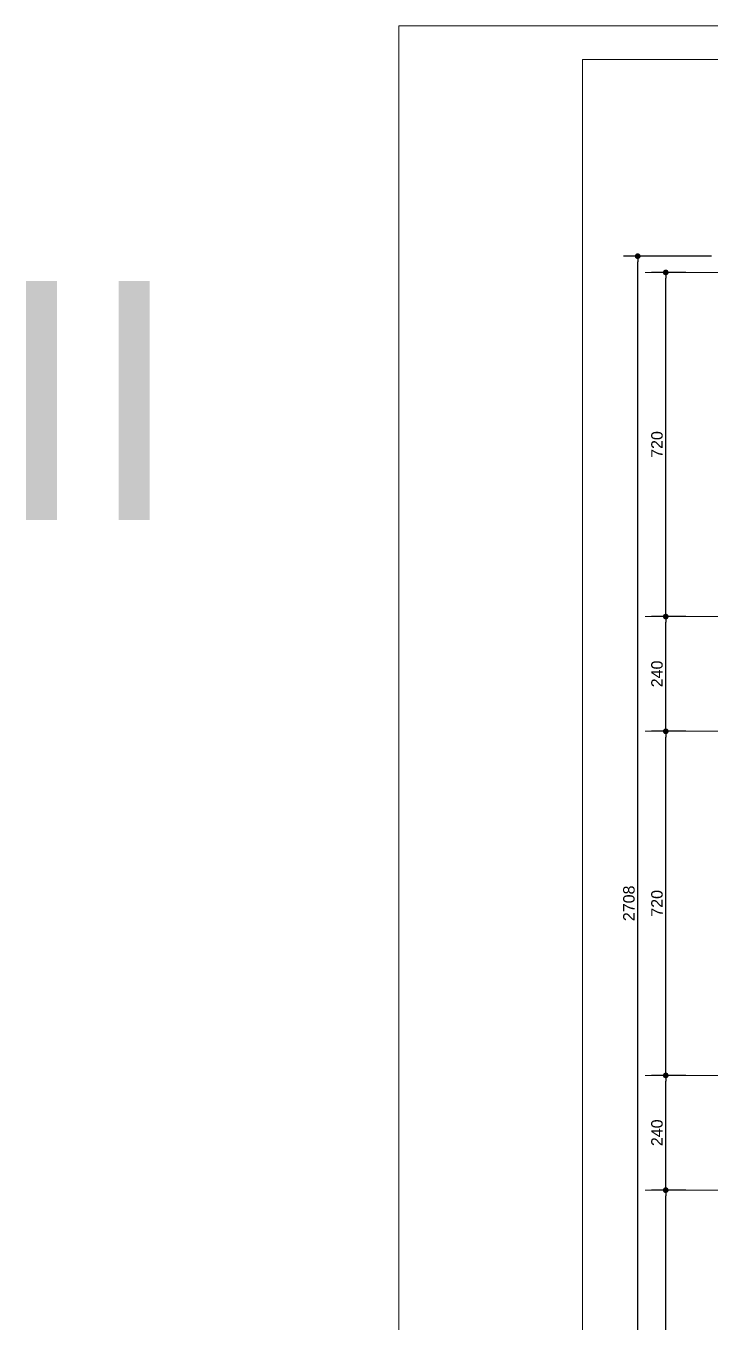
# Model space of a CAD drawing. Header units: millimetres. Extents: x 54 to 8480, y -22812 to 17434.
# Drawn here: x 137 to 1569, y -3337 to -626 of the extents above; entities that cross this region are included whole.
import ezdxf

# ---------------------------------------------------------------- set-up
doc = ezdxf.new("R2010")
doc.units = ezdxf.units.MM
doc.linetypes.add('ACAD_ISO04W100', pattern=[30, 24, -3, 0, -3])
for name, color, linetype, lineweight in [('osie', 132, 'ACAD_ISO04W100', 0), ('PLATFORMA', 7, 'Continuous', 0), ('wymiary', 150, 'Continuous', 0)]:
    doc.layers.add(name, color=color, linetype=linetype, lineweight=lineweight)
doc.styles.get("Standard").update_dxf_attribs({"font": 'arial.ttf'})
doc.dimstyles.new('ISO-25', dxfattribs={"dimtxt": 24, "dimasz": 12, "dimexe": 30, "dimexo": 30, "dimgap": 6, "dimtad": 1, "dimdec": 0, "dimtxsty": 'Standard', "dimblk": 'DOT', "dimcen": 2.5, "dimadec": 0, "dimazin": 0, "dimtfac": 1, "dimtdec": 0, "dimtmove": 0, "dimatfit": 3, "dimldrblk": 'DOT', "dimfxl": 1, "dimarcsym": 0})

# ---------------------------------------------------------------- blocks, each defined once
blk = doc.blocks.new('A$C13771EA7')
at = {"color": 132, "linetype": 'ACAD_ISO04W100', "lineweight": 0, "ltscale": 8}
for p, q in [((-169, -34), (4311, -34)), ((-169, -754), (4311, -754)), ((-169, -994), (3231, -994)), ((-169, -1714), (3231, -1714)), ((-169, -1954), (4311, -1954))]:
    blk.add_line(p, q, dxfattribs=at)
blk = doc.blocks.new('_Dot')
at = {"color": 0, "linetype": 'ByBlock', "lineweight": -2}
blk.add_line((-0.5, 0), (-1, 0), dxfattribs=at)
at = {"color": 0, "linetype": 'ByBlock', "lineweight": 0, "const_width": 0.5}
blk.add_lwpolyline([(-0.25, 0, 1), (0.25, 0, 1)], format="xyb", close=True, dxfattribs=at)
blk = doc.blocks.new('*D150')
at = {"layer": 'Defpoints', "color": 0, "linetype": 'Continuous', "lineweight": 0}
for p in [(1475.9, -3061.3), (1547.6, -3061.3), (1547.6, -3781.3)]:
    blk.add_point(p, dxfattribs=at)
at = {"layer": 'wymiary', "color": 0, "linetype": 'Continuous', "lineweight": -2}
for p, q in [((1517.6, -3061.3), (1445.9, -3061.3)), ((1475.9, -3769.3), (1475.9, -3073.3)), ((1517.6, -3781.3), (1445.9, -3781.3))]:
    blk.add_line(p, q, dxfattribs=at)
at = {"layer": 'wymiary', "color": 0, "linetype": 'Continuous', "lineweight": -2, "xscale": 12, "yscale": 12, "zscale": 12}
for p, rotation in [((1475.9, -3061.3), 90), ((1475.9, -3781.3), 270)]:
    blk.add_blockref('_Dot', p, dxfattribs=dict(at, rotation=rotation))
at = {"layer": 'wymiary', "color": 0, "linetype": 'Continuous', "lineweight": 0, "insert": (1457.6, -3421.3), "char_height": 24, "attachment_point": 5, "rotation": 90}
blk.add_mtext('720', dxfattribs=at)
blk = doc.blocks.new('*D151')
at = {"layer": 'Defpoints', "color": 0, "linetype": 'Continuous', "lineweight": 0}
for p in [(1475.9, -2821.3), (1547.6, -2821.3), (1547.6, -3061.3)]:
    blk.add_point(p, dxfattribs=at)
at = {"layer": 'wymiary', "color": 0, "linetype": 'Continuous', "lineweight": -2}
for p, q in [((1517.6, -2821.3), (1445.9, -2821.3)), ((1475.9, -3049.3), (1475.9, -2833.3)), ((1517.6, -3061.3), (1445.9, -3061.3))]:
    blk.add_line(p, q, dxfattribs=at)
at = {"layer": 'wymiary', "color": 0, "linetype": 'Continuous', "lineweight": -2, "xscale": 12, "yscale": 12, "zscale": 12}
for p, rotation in [((1475.9, -2821.3), 90), ((1475.9, -3061.3), 270)]:
    blk.add_blockref('_Dot', p, dxfattribs=dict(at, rotation=rotation))
at = {"layer": 'wymiary', "color": 0, "linetype": 'Continuous', "lineweight": 0, "insert": (1457.6, -2941.3), "char_height": 24, "attachment_point": 5, "rotation": 90}
blk.add_mtext('240', dxfattribs=at)
blk = doc.blocks.new('*D152')
at = {"layer": 'Defpoints', "color": 0, "linetype": 'Continuous', "lineweight": 0}
for p in [(1475.9, -2101.3), (1547.6, -2101.3), (1547.6, -2821.3)]:
    blk.add_point(p, dxfattribs=at)
at = {"layer": 'wymiary', "color": 0, "linetype": 'Continuous', "lineweight": -2}
for p, q in [((1517.6, -2101.3), (1445.9, -2101.3)), ((1475.9, -2809.3), (1475.9, -2113.3)), ((1517.6, -2821.3), (1445.9, -2821.3))]:
    blk.add_line(p, q, dxfattribs=at)
at = {"layer": 'wymiary', "color": 0, "linetype": 'Continuous', "lineweight": -2, "xscale": 12, "yscale": 12, "zscale": 12}
for p, rotation in [((1475.9, -2101.3), 90), ((1475.9, -2821.3), 270)]:
    blk.add_blockref('_Dot', p, dxfattribs=dict(at, rotation=rotation))
at = {"layer": 'wymiary', "color": 0, "linetype": 'Continuous', "lineweight": 0, "insert": (1457.6, -2461.3), "char_height": 24, "attachment_point": 5, "rotation": 90}
blk.add_mtext('720', dxfattribs=at)
blk = doc.blocks.new('*D126')
at = {"layer": 'Defpoints', "color": 0, "linetype": 'Continuous', "lineweight": 0}
for p in [(1475.9, -1861.3), (1547.6, -1861.3), (1547.6, -2101.3)]:
    blk.add_point(p, dxfattribs=at)
at = {"layer": 'wymiary', "color": 0, "linetype": 'Continuous', "lineweight": -2}
for p, q in [((1517.6, -1861.3), (1445.9, -1861.3)), ((1475.9, -2089.3), (1475.9, -1873.3)), ((1517.6, -2101.3), (1445.9, -2101.3))]:
    blk.add_line(p, q, dxfattribs=at)
at = {"layer": 'wymiary', "color": 0, "linetype": 'Continuous', "lineweight": -2, "xscale": 12, "yscale": 12, "zscale": 12}
for p, rotation in [((1475.9, -1861.3), 90), ((1475.9, -2101.3), 270)]:
    blk.add_blockref('_Dot', p, dxfattribs=dict(at, rotation=rotation))
at = {"layer": 'wymiary', "color": 0, "linetype": 'Continuous', "lineweight": 0, "insert": (1457.6, -1981.3), "char_height": 24, "attachment_point": 5, "rotation": 90}
blk.add_mtext('240', dxfattribs=at)
blk = doc.blocks.new('*D127')
at = {"layer": 'Defpoints', "color": 0, "linetype": 'Continuous', "lineweight": 0}
for p in [(1475.9, -1141.3), (1547.6, -1141.3), (1547.6, -1861.3)]:
    blk.add_point(p, dxfattribs=at)
at = {"layer": 'wymiary', "color": 0, "linetype": 'Continuous', "lineweight": -2}
for p, q in [((1517.6, -1141.3), (1445.9, -1141.3)), ((1475.9, -1849.3), (1475.9, -1153.3)), ((1517.6, -1861.3), (1445.9, -1861.3))]:
    blk.add_line(p, q, dxfattribs=at)
at = {"layer": 'wymiary', "color": 0, "linetype": 'Continuous', "lineweight": -2, "xscale": 12, "yscale": 12, "zscale": 12}
for p, rotation in [((1475.9, -1141.3), 90), ((1475.9, -1861.3), 270)]:
    blk.add_blockref('_Dot', p, dxfattribs=dict(at, rotation=rotation))
at = {"layer": 'wymiary', "color": 0, "linetype": 'Continuous', "lineweight": 0, "insert": (1457.6, -1501.3), "char_height": 24, "attachment_point": 5, "rotation": 90}
blk.add_mtext('720', dxfattribs=at)
blk = doc.blocks.new('*D142')
at = {"layer": 'Defpoints', "color": 0, "linetype": 'Continuous', "lineweight": 0}
for p in [(1417.2, -1107.3), (1601.6, -1107.3), (1601.6, -3815.3)]:
    blk.add_point(p, dxfattribs=at)
at = {"layer": 'wymiary', "color": 0, "linetype": 'Continuous', "lineweight": -2}
for p, q in [((1571.6, -1107.3), (1387.2, -1107.3)), ((1417.2, -3803.3), (1417.2, -1119.3)), ((1571.6, -3815.3), (1387.2, -3815.3))]:
    blk.add_line(p, q, dxfattribs=at)
at = {"layer": 'wymiary', "color": 0, "linetype": 'Continuous', "lineweight": -2, "xscale": 12, "yscale": 12, "zscale": 12}
for p, rotation in [((1417.2, -1107.3), 90), ((1417.2, -3815.3), 270)]:
    blk.add_blockref('_Dot', p, dxfattribs=dict(at, rotation=rotation))
at = {"layer": 'wymiary', "color": 0, "linetype": 'Continuous', "lineweight": 0, "insert": (1398.9, -2461.3), "char_height": 24, "attachment_point": 5, "rotation": 90}
blk.add_mtext('2708', dxfattribs=at)

msp = doc.modelspace()

# ---------------------------------------------------------------- linework, layer by layer
at = {"layer": 'PLATFORMA', "color": 7, "lineweight": 0}
for points in [[(917.8, -4360.5), (7011.6, -4360.5), (7011.6, -625.5), (917.8, -625.5)], [(1301.6, -4290.5), (6941.6, -4290.5), (6941.6, -695.5), (1301.6, -695.5)]]:
    msp.add_lwpolyline(points, close=True, dxfattribs=at)

# ---------------------------------------------------------------- block references
at = {"layer": 'osie', "lineweight": 30}
msp.add_blockref('A$C13771EA7', (1601.6, -1107.3), dxfattribs=at)

# ---------------------------------------------------------------- texts
at = {"lineweight": 30, "insert": (72.9, -1159.1), "char_height": 500, "width": 798.781, "attachment_point": 1}
msp.add_mtext('{\\C252;II}', dxfattribs=at)

# ---------------------------------------------------------------- dimensions: what is measured, and where the dimension line sits
at = {"layer": 'wymiary', "linetype": 'Continuous', "lineweight": 0}
for base, p1, p2, picture, middle in [((1417.2, -1107.3), (1601.6, -3815.3), (1601.6, -1107.3), '*D142', (1398.9, -2461.3)), ((1475.9, -3061.3), (1547.6, -3781.3), (1547.6, -3061.3), '*D150', (1457.6, -3421.3))]:
    dim = msp.add_linear_dim(base=base, p1=p1, p2=p2, angle=90, dimstyle='ISO-25', dxfattribs=at)
    dim.commit()
    dim.dimension.update_dxf_attribs({"geometry": picture, "text_midpoint": middle})
for base, p1, p2, picture, middle in [((1475.9, -1141.3), (1547.6, -1861.3), (1547.6, -1141.3), '*D127', (1457.6, -1501.3)), ((1475.9, -1861.3), (1547.6, -2101.3), (1547.6, -1861.3), '*D126', (1457.6, -1981.3)), ((1475.9, -2101.3), (1547.6, -2821.3), (1547.6, -2101.3), '*D152', (1457.6, -2461.3)), ((1475.9, -2821.3), (1547.6, -3061.3), (1547.6, -2821.3), '*D151', (1457.6, -2941.3))]:
    dim = msp.add_linear_dim(base=base, p1=p1, p2=p2, angle=90, dimstyle='ISO-25', override={"dimtmove": 1}, dxfattribs=at)
    dim.commit()
    dim.dimension.update_dxf_attribs({"geometry": picture, "text_midpoint": middle})

doc.saveas('drawing.dxf')
